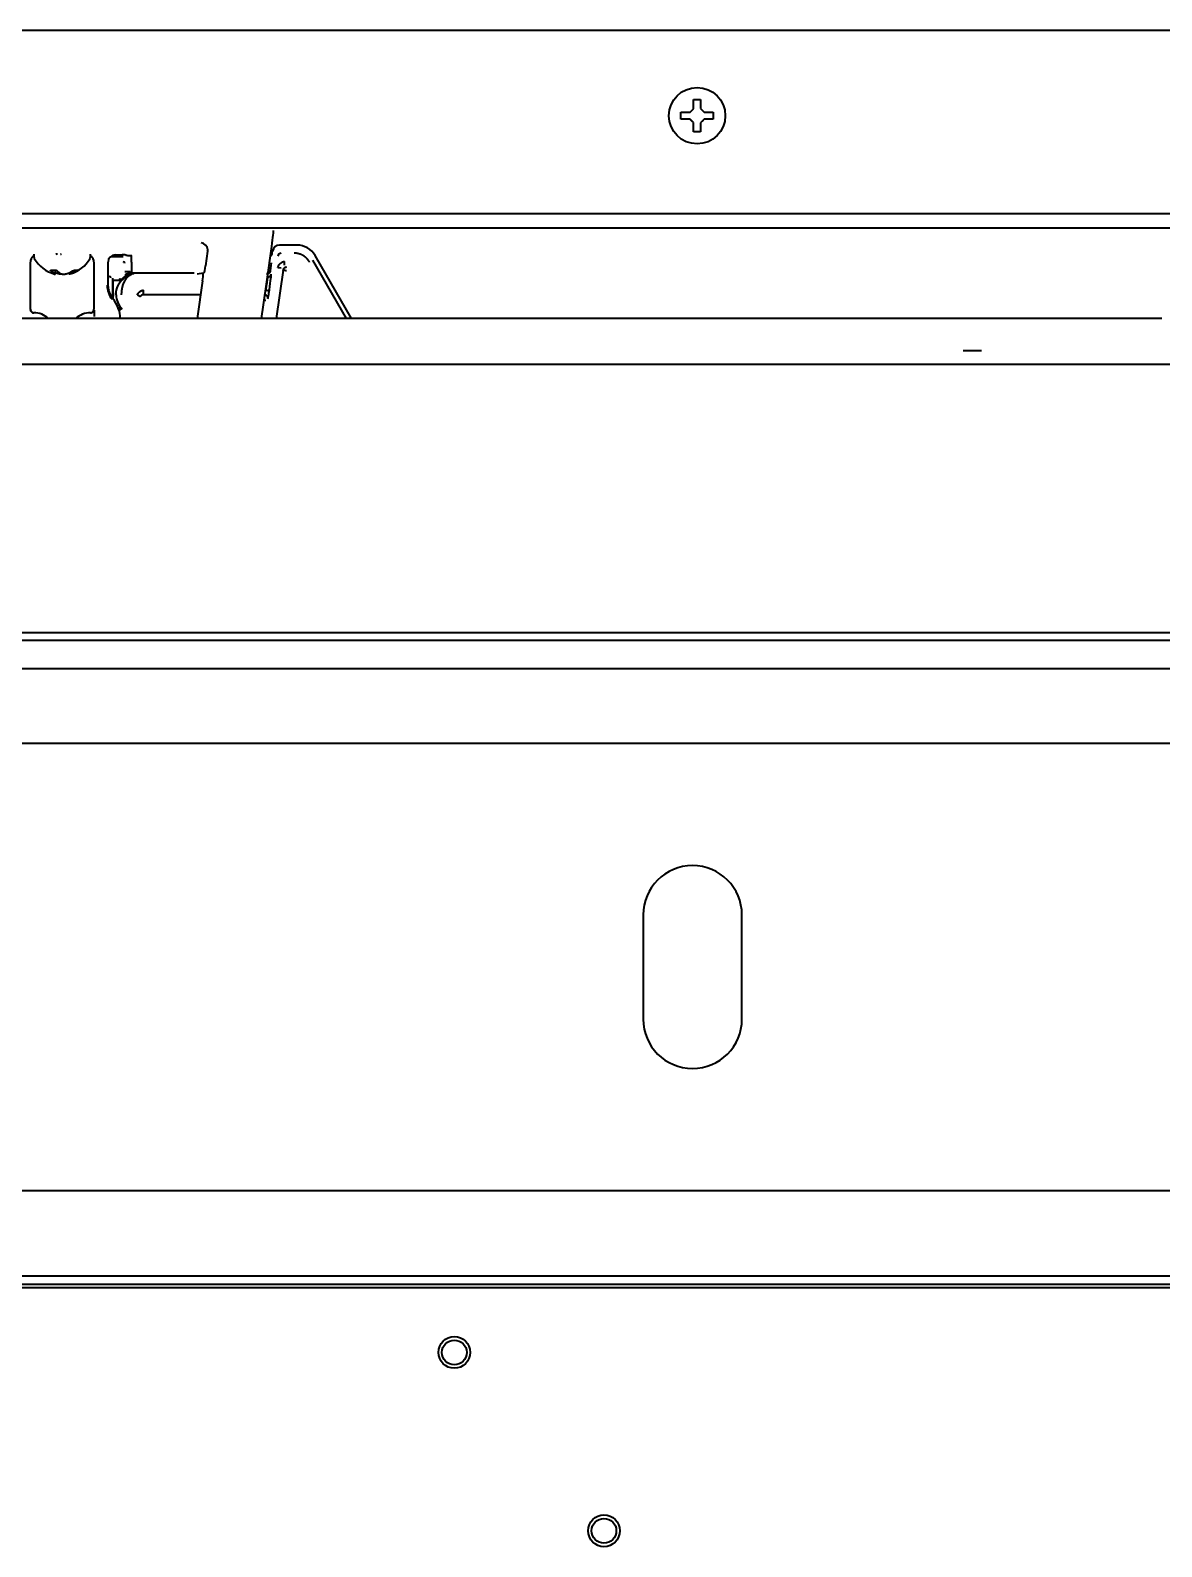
# Model space of a CAD drawing. Extents: x -760 to 4209, y 5795 to 10697.
# Drawn here: x 2085.5 to 2245.9, y 10398.4 to 10613.3 of the extents above; entities that cross this region are included whole.
import ezdxf

# ---------------------------------------------------------------- set-up
doc = ezdxf.new("R2010")
doc.units = 0
doc.header["$LTSCALE"] = 5
doc.layers.add('1', color=7, linetype='CONTINUOUS', true_color=0xffffff)
doc.layers.add('4', color=7, linetype='CONTINUOUS', true_color=0xffffff)

msp = doc.modelspace()

# ---------------------------------------------------------------- linework, layer by layer
at = {"layer": '1', "color": 7, "linetype": 'Continuous', "lineweight": 35}
for p, q in [((2048.1, 10613.29), (2512.01, 10613.29)), ((2177.75, 10601.19), (2177.75, 10601.69)), ((2177.75, 10600.69), (2177.75, 10601.19)), ((2182.35, 10601.69), (2182.35, 10601.19)), ((2182.35, 10601.19), (2182.35, 10600.69)), ((2049.92, 10585.29), (2510.19, 10585.29)), ((2507.77, 10587.29), (2052.34, 10587.29)), ((2086.05, 10581.58), (2086.05, 10581.15)), ((2089.9, 10581.53), (2089.83, 10581.5)), ((2094.05, 10581.15), (2094.05, 10581.58)), ((2097.55, 10581.45), (2098.58, 10581.45)), ((2099.08, 10581.44), (2099.21, 10581.4)), ((2099.71, 10581.39), (2099.86, 10581.39)), ((2110.67, 10581.99), (2110.38, 10579.93)), ((2119.06, 10577.64), (2119.77, 10582.65)), ((2085.55, 10573.75), (2085.55, 10580.45)), ((2089.09, 10578.76), (2089.09, 10579.3)), ((2089.49, 10578.76), (2089.49, 10579.1)), ((2091.02, 10578.76), (2091.02, 10578.95)), ((2091.17, 10578.76), (2091.17, 10579.01)), ((2094.55, 10580.45), (2094.55, 10573.75)), ((2096.55, 10580.45), (2096.55, 10577.16)), ((2099.9, 10580.41), (2099.9, 10578.86)), ((2109.21, 10578.77), (2110.1, 10578.91)), ((2110.19, 10578.93), (2110.1, 10578.91)), ((2109.95, 10577.78), (2109.2, 10572.43)), ((2119.06, 10577.64), (2119.06, 10577.64)), ((1910.55, 10527.92), (2649.55, 10527.92)), ((2643.55, 10526.79), (1916.05, 10526.79)), ((1916.05, 10522.85), (2643.55, 10522.85)), ((2643.55, 10512.22), (1916.55, 10512.22)), ((2172.41, 10487.9), (2172.41, 10473.14)), ((2186.41, 10473.14), (2186.41, 10487.9)), ((2643.55, 10448.82), (1916.55, 10448.82)), ((1916.55, 10435.1), (2643.55, 10435.1)), ((1918.55, 10436.75), (2641.55, 10436.75)), ((1918.55, 10435.55), (2641.55, 10435.55))]:
    msp.add_line(p, q, dxfattribs=at)
for centre, radius in [((2180.05, 10601.19), 4), ((2145.64, 10425.89), 2.25), ((2145.64, 10425.89), 1.75), ((2166.85, 10400.61), 2.25), ((2166.85, 10400.61), 1.75)]:
    msp.add_circle(centre, radius, dxfattribs=at)
for centre, radius, start, end in [((2086.45, 10581.15), 0.4, 180, 210.3012), ((2090.25, 10583.37), 4.8, 210.3012, 254.4868), ((2089.86, 10583.37), 4.8, 286.2762, 329.6988), ((2093.65, 10581.15), 0.4, 329.6988, 0), ((2099.55, 10577.16), 3.13, 180, 219.268), ((2099.55, 10577.16), 3, 180, 219.268), ((2093.55, 10572.25), 4.75, 2.1435, 39.268), ((2086.05, 10570.25), 3, 46.5424, 90.0009), ((2094.05, 10570.25), 3, 89.9991, 133.4576), ((2179.41, 10487.9), 7, 0, 180), ((2179.41, 10473.14), 7, 180, 0)]:
    msp.add_arc(centre, radius, start, end, dxfattribs=at)
for centre, major_axis, ratio, start_param, end_param in [((2109.74, 10582.17), (0.353, -0.945), 0.923303, 1.238396, 2.756833), ((2119.69, 10582.65), (-0.32, -2.25), 0.03458, 1.575662, 3.146458), ((2086.56, 10580.45), (0.447, -0.895), 0.99981, 3.312346, 4.248696), ((2091.45, 10553.7), (0.83, -28.21), 0.173093, 3.285006, 3.306116), ((2093.55, 10580.45), (-0.447, -0.895), 0.99981, 2.03449, 2.970839), ((2097.56, 10580.45), (0.447, -0.895), 0.99981, 2.678052, 4.248696), ((2098.58, 10581.44), (0.5, 0), 0.017455, 0.05236, 1.570796), ((2099.71, 10581.4), (0.5, 0), 0.017455, 3.193953, 4.712389), ((2099.85, 10580.41), (0, -1), 0.052408, 1.570796, 3.124139), ((2109.68, 10582.12), (0.757, 0.658), 0.996825, 5.429549, 5.618385), ((2091.98, 10583.06), (0, 3.78), 0.546944, 3.008877, 3.141532), ((2091.98, 10583.06), (0, 3.78), 0.546944, 3.141653, 3.274309), ((2109.79, 10577.78), (-0.42, -3), 0.051895, 1.57811, 1.965445), ((2110.33, 10579.93), (-0.141, -1), 0.051895, 0.01604, 1.57811), ((2115.56, 10577.64), (-13.97, -99.25), 0.03458, 1.523136, 1.575662), ((2086.04, 10573.73), (0.447, -0.223), 0.999809, 3.604523, 5.178973), ((2094.07, 10573.73), (0.447, 0.223), 0.999809, 4.245805, 5.072268)]:
    msp.add_ellipse(centre, major_axis=major_axis, ratio=ratio, start_param=start_param, end_param=end_param, dxfattribs=at)
for points in [[(2179.55, 10603.49), (2179.72, 10603.49), (2180.05, 10603.49), (2180.39, 10603.49), (2180.55, 10603.49)], [(2179.55, 10602.19), (2179.55, 10602.24), (2179.55, 10602.35), (2179.55, 10602.51), (2179.55, 10602.67), (2179.55, 10602.83), (2179.55, 10602.98), (2179.55, 10603.13), (2179.55, 10603.3), (2179.55, 10603.42), (2179.55, 10603.49)], [(2179.05, 10600.69), (2179, 10600.69), (2178.89, 10600.69), (2178.73, 10600.69), (2178.57, 10600.69), (2178.42, 10600.69), (2178.26, 10600.69), (2178.11, 10600.69), (2177.94, 10600.69), (2177.82, 10600.69), (2177.75, 10600.69)], [(2179.05, 10601.69), (2179.08, 10601.71), (2179.13, 10601.76), (2179.2, 10601.83), (2179.27, 10601.9), (2179.34, 10601.97), (2179.41, 10602.04), (2179.48, 10602.12), (2179.53, 10602.16), (2179.55, 10602.19)], [(2179.55, 10600.19), (2179.53, 10600.21), (2179.48, 10600.27), (2179.4, 10600.34), (2179.33, 10600.41), (2179.26, 10600.48), (2179.19, 10600.55), (2179.12, 10600.62), (2179.08, 10600.66), (2179.05, 10600.69)], [(2180.55, 10602.19), (2180.58, 10602.16), (2180.63, 10602.11), (2180.71, 10602.04), (2180.78, 10601.97), (2180.85, 10601.9), (2180.92, 10601.83), (2180.99, 10601.76), (2181.03, 10601.71), (2181.05, 10601.69)], [(2181.05, 10600.69), (2181.03, 10600.66), (2180.98, 10600.62), (2180.91, 10600.55), (2180.84, 10600.47), (2180.77, 10600.4), (2180.7, 10600.33), (2180.63, 10600.26), (2180.58, 10600.21), (2180.55, 10600.19)], [(2181.05, 10601.69), (2181.11, 10601.69), (2181.22, 10601.69), (2181.38, 10601.69), (2181.54, 10601.69), (2181.69, 10601.69), (2181.85, 10601.69), (2182, 10601.69), (2182.17, 10601.69), (2182.29, 10601.69), (2182.35, 10601.69)], [(2180.55, 10598.89), (2180.39, 10598.89), (2180.05, 10598.89), (2179.72, 10598.89), (2179.55, 10598.89)], [(2180.55, 10600.19), (2180.55, 10600.13), (2180.55, 10600.03), (2180.55, 10599.86), (2180.55, 10599.71), (2180.55, 10599.55), (2180.55, 10599.4), (2180.55, 10599.24), (2180.55, 10599.08), (2180.55, 10598.95), (2180.55, 10598.89)], [(2089.37, 10581.58), (2089.3, 10581.56), (2089.22, 10581.53), (2089.14, 10581.5)], [(2088.38, 10579.31), (2088.52, 10579.29), (2088.8, 10579.27), (2089.08, 10579.29), (2089.22, 10579.31)], [(2089.93, 10578.76), (2089.98, 10578.75), (2090.1, 10578.75), (2090.27, 10578.74), (2090.45, 10578.75), (2090.56, 10578.75), (2090.62, 10578.76)], [(2091.17, 10578.76), (2091.15, 10578.75), (2091.13, 10578.75), (2091.09, 10578.74), (2091.06, 10578.75), (2091.03, 10578.75), (2091.02, 10578.76)]]:
    msp.add_open_spline(points, degree=3, dxfattribs=at)
for points, knots in [([(2180.55, 10603.49), (2180.55, 10603.29), (2180.55, 10603.08), (2180.55, 10602.75), (2180.55, 10602.64), (2180.55, 10602.42), (2180.55, 10602.3), (2180.55, 10602.19)], [0, 0, 0, 0, 0.5, 0.5, 0.75, 0.75, 1, 1, 1, 1]), ([(2177.75, 10601.69), (2177.96, 10601.69), (2178.17, 10601.69), (2178.49, 10601.69), (2178.6, 10601.69), (2178.83, 10601.69), (2178.94, 10601.69), (2179.05, 10601.69)], [0, 0, 0, 0, 0.5, 0.5, 0.75, 0.75, 1, 1, 1, 1]), ([(2182.35, 10600.69), (2182.15, 10600.69), (2181.94, 10600.69), (2181.62, 10600.69), (2181.51, 10600.69), (2181.28, 10600.69), (2181.17, 10600.69), (2181.05, 10600.69)], [0, 0, 0, 0, 0.5, 0.5, 0.75, 0.75, 1, 1, 1, 1]), ([(2179.55, 10598.89), (2179.55, 10599.09), (2179.55, 10599.3), (2179.55, 10599.63), (2179.55, 10599.74), (2179.55, 10599.96), (2179.55, 10600.07), (2179.55, 10600.19)], [0, 0, 0, 0, 0.5, 0.5, 0.75, 0.75, 1, 1, 1, 1]), ([(2089.09, 10578.76), (2089.03, 10578.79), (2088.96, 10578.82), (2088.84, 10578.9), (2088.78, 10578.94), (2088.66, 10579.03), (2088.61, 10579.08), (2088.52, 10579.16), (2088.49, 10579.19), (2088.43, 10579.25), (2088.41, 10579.28), (2088.38, 10579.31)], [0, 0, 0, 0, 0.25, 0.25, 0.5, 0.5, 0.75, 0.75, 0.875, 0.875, 1, 1, 1, 1]), ([(2089.49, 10578.76), (2089.4, 10578.79), (2089.3, 10578.82), (2089.16, 10578.88), (2089.12, 10578.89), (2089.08, 10578.91)], [0, 0, 0, 0, 0.685724, 0.685724, 1, 1, 1, 1]), ([(2089.22, 10579.31), (2089.33, 10579.19), (2089.44, 10579.08), (2089.62, 10578.94), (2089.68, 10578.9), (2089.8, 10578.82), (2089.86, 10578.79), (2089.93, 10578.76)], [0, 0, 0, 0, 0.5, 0.5, 0.75, 0.75, 1, 1, 1, 1]), ([(2090.62, 10578.76), (2090.71, 10578.79), (2090.81, 10578.82), (2091, 10578.9), (2091.09, 10578.94), (2091.27, 10579.03), (2091.36, 10579.08), (2091.49, 10579.16), (2091.54, 10579.19), (2091.62, 10579.25), (2091.66, 10579.28), (2091.71, 10579.31)], [0, 0, 0, 0, 0.25, 0.25, 0.5, 0.5, 0.75, 0.75, 0.875, 0.875, 1, 1, 1, 1]), ([(2092.25, 10579.31), (2092.08, 10579.19), (2091.91, 10579.08), (2091.64, 10578.94), (2091.54, 10578.9), (2091.36, 10578.82), (2091.26, 10578.79), (2091.17, 10578.76)], [0, 0, 0, 0, 0.5, 0.5, 0.75, 0.75, 1, 1, 1, 1]), ([(2088.97, 10578.75), (2088.97, 10578.75), (2088.99, 10578.74), (2089.02, 10578.74), (2089.05, 10578.75), (2089.08, 10578.75), (2089.09, 10578.76)], [0, 0, 0, 0, 0.080389, 0.386926, 0.693463, 1, 1, 1, 1]), ([(2089.98, 10578.75), (2089.93, 10578.74), (2089.83, 10578.74), (2089.66, 10578.75), (2089.55, 10578.75), (2089.49, 10578.76)], [0, 0, 0, 0, 0.281367, 0.640684, 1, 1, 1, 1]), ([(2085.55, 10573.75), (2085.55, 10573.72), (2085.56, 10573.69), (2085.57, 10573.64), (2085.57, 10573.63), (2085.58, 10573.59), (2085.59, 10573.58), (2085.61, 10573.53), (2085.62, 10573.5), (2085.65, 10573.46), (2085.66, 10573.45), (2085.68, 10573.42), (2085.69, 10573.41), (2085.72, 10573.38), (2085.75, 10573.36), (2085.79, 10573.33), (2085.8, 10573.32), (2085.83, 10573.31), (2085.86, 10573.29), (2085.89, 10573.28), (2085.92, 10573.27), (2085.94, 10573.27), (2085.99, 10573.26), (2086.02, 10573.25), (2086.05, 10573.25)], [0, 0, 0, 0, 0.125, 0.125, 0.1875, 0.1875, 0.25, 0.25, 0.375, 0.375, 0.4375, 0.4375, 0.5, 0.5, 0.625, 0.625, 0.6875, 0.6875, 0.75, 0.8125, 0.8125, 0.875, 0.875, 1, 1, 1, 1]), ([(2094.05, 10573.25), (2094.09, 10573.25), (2094.12, 10573.26), (2094.17, 10573.27), (2094.18, 10573.27), (2094.22, 10573.28), (2094.23, 10573.29), (2094.28, 10573.31), (2094.31, 10573.32), (2094.35, 10573.35), (2094.36, 10573.36), (2094.38, 10573.38), (2094.4, 10573.39), (2094.43, 10573.42), (2094.45, 10573.45), (2094.48, 10573.49), (2094.49, 10573.5), (2094.5, 10573.53), (2094.52, 10573.56), (2094.53, 10573.59), (2094.54, 10573.62), (2094.54, 10573.64), (2094.55, 10573.69), (2094.55, 10573.72), (2094.55, 10573.75)], [0, 0, 0, 0, 0.125, 0.125, 0.1875, 0.1875, 0.25, 0.25, 0.375, 0.375, 0.4375, 0.4375, 0.5, 0.5, 0.625, 0.625, 0.6875, 0.6875, 0.75, 0.8125, 0.8125, 0.875, 0.875, 1, 1, 1, 1]), ([(2094.57, 10573.6), (2094.57, 10573.6), (2094.57, 10573.59), (2094.57, 10573.57), (2094.57, 10573.56), (2094.57, 10573.52), (2094.57, 10573.47), (2094.57, 10573.41), (2094.57, 10573.38), (2094.58, 10573.33), (2094.58, 10573.3), (2094.58, 10573.22), (2094.58, 10573.17), (2094.58, 10573.08), (2094.58, 10573.05), (2094.58, 10572.98), (2094.58, 10572.95), (2094.58, 10572.86), (2094.58, 10572.79), (2094.58, 10572.73)], [0, 0, 0, 0, 0.044521, 0.044521, 0.09002, 0.09002, 0.272016, 0.272016, 0.363014, 0.363014, 0.454012, 0.454012, 0.636008, 0.636008, 0.727006, 0.727006, 0.818004, 0.818004, 1, 1, 1, 1])]:
    msp.add_open_spline(points, degree=3, knots=knots, dxfattribs=at)
at = {"layer": '4', "color": 7, "linetype": 'Continuous', "lineweight": 35}
for p, q in [((2085.94, 10581.24), (2086.05, 10581.24)), ((2085.96, 10581.25), (2086.06, 10581.25)), ((2094.05, 10581.25), (2094.15, 10581.25)), ((2094.05, 10581.24), (2094.17, 10581.24)), ((2096.94, 10581.24), (2098.69, 10581.24)), ((2119.84, 10581.68), (2119.88, 10581.99)), ((2123.32, 10582.85), (2120.87, 10582.85)), ((2131.07, 10572.43), (2125.92, 10581.36)), ((2098.94, 10579.09), (2099.69, 10579.09)), ((2099.94, 10578.84), (2099.94, 10578.81)), ((2108.78, 10578.85), (2099.95, 10578.85)), ((2119.7, 10580.35), (2119.54, 10579.18)), ((2121.36, 10579.27), (2120.39, 10572.43)), ((2121.1, 10579.57), (2120.6, 10579.64)), ((2121.59, 10580), (2121.59, 10580.5)), ((2125.54, 10580.7), (2130.32, 10572.43)), ((2097.21, 10578.16), (2097.21, 10575.28)), ((2098.08, 10577.83), (2097.29, 10577.83)), ((2100.72, 10575.82), (2101.16, 10575.57)), ((2101.59, 10575.82), (2101.59, 10576.44)), ((2109.67, 10575.82), (2101.59, 10575.82)), ((2118.92, 10574.98), (2118.69, 10575.01)), ((2245.9, 10572.43), (1922.8, 10572.43)), ((2098.02, 10573.88), (2098.08, 10573.88)), ((2639.18, 10565.92), (1920.93, 10565.92)), ((2639.18, 10565.92), (1920.93, 10565.92)), ((2220.35, 10567.87), (2217.76, 10567.87))]:
    msp.add_line(p, q, dxfattribs=at)
for centre, radius, start, end in [((2121.59, 10579.5), 1, 89.9978, 172.0022), ((2100.55, 10575.85), 3, 118.4794, 135.0146), ((2100.55, 10575.85), 2.86, 180.924, 226.2501)]:
    msp.add_arc(centre, radius, start, end, dxfattribs=at)
for centre, major_axis, ratio, start_param, end_param in [((2119.34, 10581.75), (0.171, -0.47), 0.99931, 0.151377, 1.081598), ((2120.87, 10581.85), (0.342, -0.94), 0.99931, 2.792529, 4.223191), ((2121.11, 10581.2), (-0.171, 0.47), 0.99931, 5.934122, 7.364783), ((2123.32, 10579.85), (1.5, 2.6), 0.999188, 5.759938, 6.806432), ((2098.69, 10580.24), (0.177, 0.177), 0.998783, 5.498396, 7.067974), ((2100.55, 10577.06), (0, -1.81), 0.96827, 3.331502, 3.941795), ((2099.96, 10579.1), (0.177, 0.177), 0.998783, 2.356803, 3.926382), ((2099.94, 10579), (0.04, -0.196), 0.561653, 5.937302, 6.272638), ((2100.04, 10579.02), (0.033, -0.197), 0.640803, 6.024257, 6.271814), ((2096.71, 10578.16), (-0.177, -0.177), 0.998783, 2.356803, 3.926382), ((2119.2, 10578.82), (0.47, 0.171), 0.99931, 4.363325, 5.793987), ((2119.27, 10575.75), (-0.42, -3), 0.017285, 1.824668, 3.109116), ((2118.74, 10575.32), (0.328, -0.377), 0.999646, 0.71576, 2.291164), ((2118.93, 10576.57), (0.495, -0.067), 0.246669, 4.745927, 6.265175), ((2119.37, 10576.25), (-0.141, -1), 0.017285, 0.019883, 1.824668)]:
    msp.add_ellipse(centre, major_axis=major_axis, ratio=ratio, start_param=start_param, end_param=end_param, dxfattribs=at)
msp.add_open_spline([(2125.11, 10580.45), (2124.95, 10580.73), (2124.48, 10581.2), (2123.91, 10581.53), (2123.27, 10581.7), (2122.95, 10581.7)], degree=2, dxfattribs=at)
for points, degree, knots in [([(2098.85, 10578.17), (2098.86, 10578.18), (2098.87, 10578.19), (2098.88, 10578.2), (2098.9, 10578.22), (2098.91, 10578.23), (2098.93, 10578.24), (2098.94, 10578.26), (2098.96, 10578.27), (2098.97, 10578.28), (2098.99, 10578.29), (2099, 10578.31), (2099.02, 10578.32), (2099.03, 10578.33), (2099.05, 10578.34), (2099.06, 10578.36), (2099.08, 10578.37), (2099.09, 10578.38), (2099.11, 10578.39), (2099.13, 10578.4), (2099.14, 10578.41), (2099.16, 10578.43), (2099.17, 10578.44), (2099.19, 10578.45), (2099.21, 10578.46), (2099.22, 10578.47), (2099.24, 10578.48), (2099.25, 10578.49), (2099.27, 10578.5), (2099.29, 10578.51), (2099.3, 10578.52), (2099.32, 10578.53), (2099.34, 10578.54), (2099.35, 10578.55), (2099.37, 10578.56), (2099.38, 10578.57), (2099.4, 10578.58), (2099.42, 10578.58), (2099.43, 10578.59), (2099.45, 10578.6), (2099.47, 10578.61), (2099.48, 10578.62), (2099.5, 10578.63), (2099.52, 10578.64), (2099.53, 10578.64), (2099.55, 10578.65), (2099.57, 10578.66), (2099.58, 10578.67), (2099.6, 10578.67), (2099.62, 10578.68), (2099.64, 10578.69), (2099.65, 10578.69), (2099.67, 10578.7), (2099.69, 10578.71), (2099.7, 10578.71), (2099.72, 10578.72), (2099.74, 10578.73), (2099.75, 10578.73), (2099.77, 10578.74), (2099.79, 10578.74), (2099.8, 10578.75), (2099.82, 10578.75), (2099.84, 10578.76), (2099.86, 10578.77), (2099.87, 10578.77), (2099.89, 10578.78), (2099.91, 10578.78), (2099.92, 10578.78), (2099.94, 10578.79), (2099.96, 10578.79), (2099.97, 10578.8), (2099.99, 10578.8), (2100.01, 10578.81), (2100.02, 10578.81), (2100.04, 10578.81), (2100.06, 10578.82), (2100.07, 10578.82), (2100.07, 10578.82)], 3, [0, 0, 0, 0, 0.021215, 0.042217, 0.063005, 0.08358, 0.103942, 0.12409, 0.144025, 0.163747, 0.183256, 0.202551, 0.221633, 0.240501, 0.259156, 0.277598, 0.295827, 0.313842, 0.331645, 0.349234, 0.366609, 0.383772, 0.400721, 0.417457, 0.43398, 0.45029, 0.466386, 0.48227, 0.49794, 0.513397, 0.528641, 0.543672, 0.55849, 0.573094, 0.587486, 0.601665, 0.61563, 0.629383, 0.642923, 0.656249, 0.669363, 0.682264, 0.694952, 0.707427, 0.719689, 0.731739, 0.743575, 0.755199, 0.76661, 0.777809, 0.788795, 0.799568, 0.810129, 0.820477, 0.830613, 0.840536, 0.850247, 0.859745, 0.869032, 0.878106, 0.886968, 0.895618, 0.904056, 0.912282, 0.920297, 0.9281, 0.935691, 0.943071, 0.950239, 0.957196, 0.963943, 0.970478, 0.976803, 0.982917, 0.988821, 0.994515, 1, 1, 1, 1]), ([(2099.03, 10578.67), (2099.03, 10578.67), (2099.03, 10578.67), (2099.03, 10578.67), (2099.03, 10578.67), (2099.03, 10578.67), (2099.03, 10578.67), (2099.03, 10578.67), (2099.03, 10578.67), (2099.04, 10578.67), (2099.04, 10578.68), (2099.04, 10578.68), (2099.04, 10578.68), (2099.04, 10578.68), (2099.05, 10578.68), (2099.05, 10578.68), (2099.05, 10578.69), (2099.05, 10578.69), (2099.06, 10578.69), (2099.06, 10578.69), (2099.07, 10578.69), (2099.07, 10578.69), (2099.07, 10578.7), (2099.08, 10578.7), (2099.08, 10578.7), (2099.09, 10578.7), (2099.09, 10578.71), (2099.1, 10578.71), (2099.1, 10578.71), (2099.11, 10578.71), (2099.12, 10578.72), (2099.12, 10578.72), (2099.13, 10578.72), (2099.14, 10578.73), (2099.14, 10578.73), (2099.15, 10578.73), (2099.16, 10578.74), (2099.17, 10578.74), (2099.18, 10578.74), (2099.18, 10578.75), (2099.19, 10578.75), (2099.2, 10578.75), (2099.21, 10578.76), (2099.22, 10578.76), (2099.23, 10578.76), (2099.24, 10578.77), (2099.25, 10578.77), (2099.28, 10578.78), (2099.3, 10578.79), (2099.33, 10578.8), (2099.35, 10578.81), (2099.37, 10578.82), (2099.4, 10578.83), (2099.42, 10578.83), (2099.44, 10578.84), (2099.46, 10578.84), (2099.48, 10578.85), (2099.49, 10578.85), (2099.51, 10578.85), (2099.53, 10578.85), (2099.55, 10578.86), (2099.56, 10578.86), (2099.58, 10578.86), (2099.59, 10578.86), (2099.61, 10578.86), (2099.62, 10578.86), (2099.64, 10578.86), (2099.65, 10578.86), (2099.66, 10578.86), (2099.67, 10578.85), (2099.69, 10578.85), (2099.7, 10578.85), (2099.71, 10578.85), (2099.72, 10578.84), (2099.73, 10578.84), (2099.74, 10578.84), (2099.75, 10578.84), (2099.77, 10578.83), (2099.78, 10578.83), (2099.79, 10578.83), (2099.8, 10578.82), (2099.81, 10578.82), (2099.82, 10578.82), (2099.84, 10578.81), (2099.85, 10578.81), (2099.86, 10578.81), (2099.88, 10578.81), (2099.89, 10578.81), (2099.91, 10578.81), (2099.92, 10578.81), (2099.93, 10578.81), (2099.94, 10578.81)], 3, [0, 0, 0, 0, 0.000699, 0.001429, 0.002244, 0.00318, 0.004265, 0.005514, 0.006939, 0.008548, 0.010346, 0.012338, 0.014526, 0.016914, 0.019504, 0.022299, 0.0253, 0.028509, 0.031927, 0.035558, 0.039401, 0.04346, 0.047735, 0.052228, 0.056942, 0.061877, 0.067035, 0.072419, 0.078029, 0.083869, 0.089938, 0.096241, 0.102777, 0.109549, 0.116559, 0.123809, 0.131301, 0.139035, 0.147015, 0.155242, 0.163717, 0.172443, 0.181421, 0.190652, 0.200139, 0.209882, 0.219884, 0.247611, 0.274591, 0.300786, 0.326162, 0.350688, 0.374338, 0.397091, 0.418927, 0.439834, 0.462609, 0.484893, 0.506678, 0.527957, 0.548723, 0.568975, 0.588711, 0.607934, 0.626647, 0.644856, 0.66257, 0.679801, 0.69656, 0.712866, 0.728734, 0.744185, 0.759243, 0.77393, 0.788275, 0.802305, 0.816051, 0.829547, 0.842826, 0.855924, 0.868879, 0.88173, 0.894518, 0.907286, 0.920076, 0.932934, 0.945909, 0.959049, 0.972406, 0.986037, 1, 1, 1, 1]), ([(2099.94, 10578.81), (2099.94, 10578.81), (2099.95, 10578.81), (2099.96, 10578.81), (2099.96, 10578.81), (2099.98, 10578.81), (2100, 10578.82), (2100.02, 10578.82), (2100.03, 10578.82), (2100.04, 10578.82)], 3, [0, 0, 0, 0, 0.128205, 0.128205, 0.333333, 0.333333, 0.661538, 0.661538, 1, 1, 1, 1]), ([(2100.07, 10578.82), (2100.06, 10578.82), (2100.05, 10578.82), (2100.03, 10578.81), (2100.02, 10578.81), (2100, 10578.81), (2099.99, 10578.81), (2099.98, 10578.8), (2099.98, 10578.8), (2099.98, 10578.8)], 3, [0, 0, 0, 0, 0.338462, 0.338462, 0.666667, 0.666667, 0.871795, 0.871795, 1, 1, 1, 1]), ([(2100.04, 10578.82), (2100.05, 10578.82), (2100.06, 10578.82), (2100.08, 10578.83), (2100.09, 10578.83), (2100.12, 10578.83), (2100.14, 10578.83), (2100.18, 10578.83), (2100.2, 10578.84), (2100.22, 10578.84)], 3, [0, 0, 0, 0, 0.128205, 0.128205, 0.333333, 0.333333, 0.661538, 0.661538, 1, 1, 1, 1]), ([(2100.22, 10578.84), (2100.21, 10578.84), (2100.19, 10578.83), (2100.16, 10578.83), (2100.14, 10578.83), (2100.11, 10578.83), (2100.1, 10578.83), (2100.09, 10578.82), (2100.08, 10578.82), (2100.07, 10578.82)], 3, [0, 0, 0, 0, 0.338462, 0.338462, 0.666667, 0.666667, 0.871795, 0.871795, 1, 1, 1, 1]), ([(2119.54, 10579.18), (2119.53, 10579.12), (2119.51, 10579.06), (2119.45, 10578.96), (2119.41, 10578.91), (2119.32, 10578.83), (2119.27, 10578.8), (2119.16, 10578.76), (2119.1, 10578.75), (2119.04, 10578.75)], 3, [0, 0, 0, 0, 0.25, 0.25, 0.5, 0.5, 0.75, 0.75, 1, 1, 1, 1]), ([(2119.54, 10579.18), (2119.53, 10579.18), (2119.45, 10579.22), (2119.31, 10579.28), (2119.31, 10579.28), (2119.3, 10579.29)], 3, [0, 0, 0, 0, 0.950737, 0.950737, 1, 1, 1, 1]), ([(2121.85, 10579.7), (2121.85, 10579.7), (2121.84, 10579.7), (2121.83, 10579.7), (2121.82, 10579.7), (2121.81, 10579.7), (2121.8, 10579.7), (2121.79, 10579.7), (2121.78, 10579.7), (2121.77, 10579.69), (2121.76, 10579.69), (2121.75, 10579.69), (2121.74, 10579.69), (2121.73, 10579.69), (2121.73, 10579.68), (2121.72, 10579.68), (2121.71, 10579.68), (2121.7, 10579.68), (2121.69, 10579.67), (2121.68, 10579.67), (2121.68, 10579.67), (2121.67, 10579.67), (2121.66, 10579.66), (2121.65, 10579.66), (2121.65, 10579.66), (2121.64, 10579.65), (2121.63, 10579.65), (2121.62, 10579.65), (2121.62, 10579.64), (2121.61, 10579.64), (2121.61, 10579.64), (2121.6, 10579.63), (2121.59, 10579.63), (2121.59, 10579.63), (2121.58, 10579.62), (2121.58, 10579.62), (2121.57, 10579.61), (2121.57, 10579.61), (2121.56, 10579.61), (2121.56, 10579.6), (2121.55, 10579.6), (2121.55, 10579.6), (2121.54, 10579.59), (2121.54, 10579.59), (2121.53, 10579.59), (2121.53, 10579.58), (2121.52, 10579.58), (2121.52, 10579.58), (2121.52, 10579.57), (2121.51, 10579.57), (2121.51, 10579.57), (2121.51, 10579.56), (2121.5, 10579.56), (2121.5, 10579.56), (2121.48, 10579.54), (2121.46, 10579.51), (2121.43, 10579.47), (2121.4, 10579.43), (2121.39, 10579.38), (2121.37, 10579.34), (2121.36, 10579.3), (2121.36, 10579.28), (2121.36, 10579.27), (2121.36, 10579.27)], 3, [0, 0, 0, 0, 0.014618, 0.029072, 0.043363, 0.05749, 0.071454, 0.085255, 0.098892, 0.112366, 0.125676, 0.138823, 0.151806, 0.164626, 0.177283, 0.189776, 0.202105, 0.214271, 0.226274, 0.238113, 0.249789, 0.261302, 0.272651, 0.283836, 0.294858, 0.305717, 0.316412, 0.326944, 0.337312, 0.347517, 0.357558, 0.367436, 0.37715, 0.386701, 0.396089, 0.405313, 0.414373, 0.42327, 0.432004, 0.440574, 0.448981, 0.457225, 0.465305, 0.473221, 0.480974, 0.488564, 0.49599, 0.503252, 0.510352, 0.517287, 0.52406, 0.530669, 0.537114, 0.543396, 0.549515, 0.635298, 0.709598, 0.772409, 0.823728, 0.903509, 0.960638, 0.981673, 1, 1, 1, 1]), ([(2121.85, 10579.2), (2121.82, 10579.2), (2121.79, 10579.21), (2121.72, 10579.22), (2121.69, 10579.22), (2121.63, 10579.23), (2121.61, 10579.23), (2121.55, 10579.24), (2121.53, 10579.24), (2121.48, 10579.25), (2121.46, 10579.25), (2121.42, 10579.26), (2121.41, 10579.26), (2121.38, 10579.26), (2121.37, 10579.27), (2121.36, 10579.27), (2121.36, 10579.27), (2121.36, 10579.27)], 3, [0, 0, 0, 0, 0.125, 0.125, 0.25, 0.25, 0.375, 0.375, 0.5, 0.5, 0.625, 0.625, 0.75, 0.75, 0.875, 0.875, 1, 1, 1, 1]), ([(2097.3, 10575.13), (2097.3, 10575.24), (2097.3, 10575.34), (2097.31, 10575.61), (2097.31, 10576.05), (2097.3, 10576.33), (2097.3, 10576.44), (2097.3, 10576.57), (2097.3, 10576.66), (2097.3, 10576.99), (2097.3, 10577.07), (2097.3, 10577.21), (2097.3, 10577.32), (2097.29, 10577.6), (2097.29, 10577.83)], 2, [0, 0, 0, 0.081431, 0.081431, 0.265145, 0.448859, 0.448859, 0.540716, 0.540716, 0.632572, 0.724429, 0.724429, 0.816286, 0.816286, 1, 1, 1]), ([(2097.69, 10575.81), (2097.69, 10575.82), (2097.69, 10575.83), (2097.69, 10575.85), (2097.69, 10575.88), (2097.69, 10575.9), (2097.69, 10575.92), (2097.69, 10575.94), (2097.69, 10575.97), (2097.7, 10575.99), (2097.7, 10576.01), (2097.7, 10576.04), (2097.7, 10576.06), (2097.7, 10576.08), (2097.7, 10576.1), (2097.71, 10576.13), (2097.71, 10576.15), (2097.71, 10576.17), (2097.71, 10576.19), (2097.72, 10576.21), (2097.72, 10576.24), (2097.72, 10576.26), (2097.72, 10576.28), (2097.73, 10576.3), (2097.73, 10576.33), (2097.73, 10576.35), (2097.74, 10576.37), (2097.74, 10576.39), (2097.75, 10576.41), (2097.75, 10576.43), (2097.76, 10576.46), (2097.76, 10576.48), (2097.77, 10576.5), (2097.77, 10576.52), (2097.78, 10576.54), (2097.78, 10576.56), (2097.79, 10576.59), (2097.79, 10576.61), (2097.8, 10576.63), (2097.8, 10576.65), (2097.81, 10576.67), (2097.82, 10576.69), (2097.82, 10576.71), (2097.83, 10576.73), (2097.84, 10576.75), (2097.84, 10576.77), (2097.85, 10576.79), (2097.86, 10576.81), (2097.86, 10576.84), (2097.87, 10576.86), (2097.88, 10576.88), (2097.89, 10576.9), (2097.89, 10576.92), (2097.9, 10576.94), (2097.91, 10576.96), (2097.92, 10576.98), (2097.93, 10577), (2097.94, 10577.02), (2097.95, 10577.04), (2097.95, 10577.06), (2097.96, 10577.07), (2097.97, 10577.09), (2097.98, 10577.11), (2097.99, 10577.13), (2098, 10577.15), (2098.01, 10577.17), (2098.02, 10577.19), (2098.03, 10577.21), (2098.04, 10577.23), (2098.05, 10577.25), (2098.06, 10577.26), (2098.07, 10577.28), (2098.08, 10577.3), (2098.09, 10577.32), (2098.1, 10577.34), (2098.11, 10577.36), (2098.13, 10577.38), (2098.15, 10577.41), (2098.17, 10577.45), (2098.2, 10577.48), (2098.22, 10577.52), (2098.24, 10577.55), (2098.27, 10577.58), (2098.29, 10577.62), (2098.31, 10577.65), (2098.34, 10577.67), (2098.36, 10577.7), (2098.38, 10577.73), (2098.41, 10577.76), (2098.43, 10577.78), (2098.45, 10577.81), (2098.47, 10577.83), (2098.49, 10577.85), (2098.51, 10577.87), (2098.53, 10577.89), (2098.55, 10577.91), (2098.57, 10577.93), (2098.59, 10577.95), (2098.61, 10577.97), (2098.63, 10577.98), (2098.65, 10578), (2098.66, 10578.01), (2098.68, 10578.03), (2098.69, 10578.04), (2098.71, 10578.05), (2098.72, 10578.07), (2098.74, 10578.08), (2098.75, 10578.09), (2098.76, 10578.1), (2098.77, 10578.11), (2098.78, 10578.12), (2098.79, 10578.12), (2098.8, 10578.13), (2098.81, 10578.14), (2098.82, 10578.15), (2098.82, 10578.15), (2098.83, 10578.16), (2098.84, 10578.16), (2098.84, 10578.16), (2098.85, 10578.17), (2098.85, 10578.17), (2098.85, 10578.17), (2098.85, 10578.17), (2098.85, 10578.17)], 3, [0, 0, 0, 0, 0.006619, 0.013232, 0.019837, 0.026437, 0.033031, 0.039619, 0.046202, 0.05278, 0.059353, 0.065922, 0.072487, 0.079048, 0.085606, 0.092161, 0.098713, 0.105263, 0.11181, 0.118356, 0.1249, 0.131443, 0.137986, 0.144527, 0.151069, 0.15761, 0.164152, 0.170695, 0.177239, 0.183784, 0.190331, 0.19688, 0.203432, 0.209985, 0.216542, 0.223103, 0.229666, 0.236234, 0.242806, 0.249383, 0.255964, 0.26255, 0.269142, 0.27574, 0.282344, 0.288955, 0.295572, 0.302196, 0.308827, 0.315466, 0.322113, 0.328768, 0.335432, 0.342105, 0.348787, 0.355478, 0.362179, 0.36889, 0.375611, 0.382343, 0.389086, 0.39584, 0.402606, 0.409383, 0.416173, 0.422975, 0.429789, 0.436617, 0.443457, 0.450311, 0.457179, 0.464061, 0.470957, 0.477868, 0.484793, 0.491734, 0.49869, 0.513606, 0.528298, 0.542768, 0.557016, 0.571046, 0.584859, 0.598457, 0.611842, 0.625017, 0.637984, 0.650745, 0.663303, 0.675661, 0.687822, 0.699789, 0.711564, 0.723152, 0.734556, 0.745779, 0.756825, 0.767699, 0.778405, 0.788947, 0.79933, 0.809559, 0.819639, 0.829576, 0.839374, 0.84904, 0.858581, 0.868001, 0.877309, 0.886511, 0.895613, 0.904624, 0.913551, 0.922402, 0.931184, 0.939906, 0.948577, 0.957204, 0.965797, 0.974364, 0.982914, 0.991457, 1, 1, 1, 1]), ([(2098.08, 10577.82), (2098.1, 10577.86), (2098.12, 10577.89), (2098.17, 10577.96), (2098.19, 10577.99), (2098.23, 10578.04), (2098.25, 10578.06), (2098.27, 10578.09), (2098.28, 10578.1), (2098.29, 10578.12)], 3, [0, 0, 0, 0, 0.337331, 0.337331, 0.666097, 0.666097, 0.871576, 0.871576, 1, 1, 1, 1]), ([(2098.43, 10577.97), (2098.42, 10577.96), (2098.41, 10577.95), (2098.38, 10577.92), (2098.37, 10577.9), (2098.32, 10577.86), (2098.3, 10577.83), (2098.24, 10577.77), (2098.22, 10577.73), (2098.19, 10577.7)], 3, [0, 0, 0, 0, 0.128205, 0.128205, 0.333333, 0.333333, 0.661538, 0.661538, 1, 1, 1, 1]), ([(2099.3, 10578.32), (2099.3, 10578.32), (2099.3, 10578.32), (2099.29, 10578.32), (2099.29, 10578.32), (2099.29, 10578.31), (2099.29, 10578.31), (2099.29, 10578.31), (2099.29, 10578.31), (2099.29, 10578.31), (2099.28, 10578.3), (2099.28, 10578.3), (2099.28, 10578.3), (2099.28, 10578.3), (2099.27, 10578.29), (2099.27, 10578.29), (2099.27, 10578.29), (2099.26, 10578.28), (2099.26, 10578.28), (2099.26, 10578.27), (2099.25, 10578.27), (2099.25, 10578.26), (2099.24, 10578.26), (2099.24, 10578.25), (2099.23, 10578.25), (2099.23, 10578.24), (2099.22, 10578.23), (2099.22, 10578.23), (2099.21, 10578.22), (2099.21, 10578.21), (2099.2, 10578.2), (2099.19, 10578.2), (2099.19, 10578.19), (2099.18, 10578.18), (2099.17, 10578.17), (2099.17, 10578.16), (2099.16, 10578.15), (2099.15, 10578.14), (2099.14, 10578.13), (2099.14, 10578.12), (2099.13, 10578.11), (2099.12, 10578.1), (2099.1, 10578.07), (2099.08, 10578.04), (2099.06, 10578.01), (2099.04, 10577.98), (2099.01, 10577.94), (2098.99, 10577.91), (2098.97, 10577.87), (2098.95, 10577.83), (2098.92, 10577.79), (2098.9, 10577.75), (2098.88, 10577.71), (2098.85, 10577.66), (2098.83, 10577.61), (2098.81, 10577.57), (2098.79, 10577.54), (2098.77, 10577.5), (2098.76, 10577.47), (2098.74, 10577.44), (2098.73, 10577.41), (2098.71, 10577.37), (2098.7, 10577.34), (2098.69, 10577.3), (2098.67, 10577.27), (2098.66, 10577.23), (2098.65, 10577.2), (2098.64, 10577.16), (2098.62, 10577.13), (2098.61, 10577.09), (2098.6, 10577.05), (2098.59, 10577.02), (2098.58, 10576.98), (2098.57, 10576.94), (2098.56, 10576.9), (2098.55, 10576.86), (2098.54, 10576.83), (2098.54, 10576.79), (2098.53, 10576.75), (2098.52, 10576.71), (2098.51, 10576.67), (2098.51, 10576.63), (2098.5, 10576.59), (2098.49, 10576.55), (2098.49, 10576.51), (2098.48, 10576.47), (2098.48, 10576.43), (2098.47, 10576.39), (2098.47, 10576.35), (2098.46, 10576.31), (2098.46, 10576.27), (2098.46, 10576.23), (2098.45, 10576.19), (2098.45, 10576.15), (2098.45, 10576.11), (2098.45, 10576.06), (2098.44, 10576.02), (2098.44, 10575.98), (2098.44, 10575.94), (2098.44, 10575.9), (2098.44, 10575.86), (2098.44, 10575.83), (2098.44, 10575.82)], 3, [0, 0, 0, 0, 0.005326, 0.010694, 0.016106, 0.021562, 0.027062, 0.032607, 0.038196, 0.043831, 0.049511, 0.055238, 0.061011, 0.066831, 0.072698, 0.078612, 0.084574, 0.090585, 0.096644, 0.102751, 0.108908, 0.115114, 0.121369, 0.127674, 0.13403, 0.140436, 0.146892, 0.1534, 0.159958, 0.166568, 0.17323, 0.179943, 0.186708, 0.193526, 0.200396, 0.207319, 0.214295, 0.221324, 0.228406, 0.235542, 0.242731, 0.249975, 0.267656, 0.28536, 0.303089, 0.320842, 0.338619, 0.356422, 0.37425, 0.392104, 0.409984, 0.42789, 0.445822, 0.463782, 0.481769, 0.499784, 0.511501, 0.523171, 0.534795, 0.546374, 0.557908, 0.569397, 0.580843, 0.592246, 0.603606, 0.614924, 0.6262, 0.637436, 0.648632, 0.659788, 0.670905, 0.681984, 0.693026, 0.70403, 0.714998, 0.725931, 0.736829, 0.747692, 0.758522, 0.769318, 0.780083, 0.790816, 0.801519, 0.812191, 0.822834, 0.833448, 0.844034, 0.854594, 0.865126, 0.875634, 0.886116, 0.896574, 0.907009, 0.917421, 0.927812, 0.938181, 0.94853, 0.95886, 0.969171, 0.979464, 0.98974, 1, 1, 1, 1]), ([(2118.93, 10576.44), (2118.93, 10576.45), (2118.94, 10576.47), (2118.94, 10576.49), (2118.94, 10576.51), (2118.95, 10576.54), (2118.95, 10576.56), (2118.95, 10576.59), (2118.96, 10576.61), (2118.96, 10576.63), (2118.97, 10576.66), (2118.97, 10576.68), (2118.97, 10576.7), (2118.98, 10576.72), (2118.98, 10576.75), (2118.98, 10576.77), (2118.99, 10576.79), (2118.99, 10576.82), (2118.99, 10576.84), (2119, 10576.86), (2119, 10576.88), (2119, 10576.9), (2119.01, 10576.93), (2119.01, 10576.95), (2119.01, 10576.97), (2119.02, 10576.99), (2119.02, 10577.01), (2119.02, 10577.03), (2119.03, 10577.05), (2119.03, 10577.07), (2119.03, 10577.09), (2119.04, 10577.11), (2119.04, 10577.13), (2119.04, 10577.15), (2119.05, 10577.17), (2119.05, 10577.19), (2119.05, 10577.21), (2119.05, 10577.23), (2119.06, 10577.25), (2119.06, 10577.27), (2119.06, 10577.29), (2119.07, 10577.31), (2119.07, 10577.33), (2119.07, 10577.35), (2119.07, 10577.37), (2119.08, 10577.38), (2119.08, 10577.4), (2119.08, 10577.42), (2119.08, 10577.44), (2119.09, 10577.45), (2119.09, 10577.47), (2119.09, 10577.49), (2119.1, 10577.51), (2119.1, 10577.52), (2119.1, 10577.54), (2119.1, 10577.56), (2119.1, 10577.57), (2119.11, 10577.59), (2119.11, 10577.6), (2119.11, 10577.62), (2119.11, 10577.64), (2119.12, 10577.65), (2119.12, 10577.67), (2119.12, 10577.68), (2119.12, 10577.7), (2119.12, 10577.71), (2119.13, 10577.73), (2119.13, 10577.74), (2119.13, 10577.75), (2119.13, 10577.77), (2119.13, 10577.78), (2119.14, 10577.8), (2119.14, 10577.81), (2119.14, 10577.82), (2119.14, 10577.84), (2119.14, 10577.85), (2119.15, 10577.86), (2119.15, 10577.87), (2119.15, 10577.89), (2119.15, 10577.9), (2119.15, 10577.91), (2119.15, 10577.92), (2119.16, 10577.93), (2119.16, 10577.95), (2119.16, 10577.96), (2119.16, 10577.97), (2119.16, 10577.98), (2119.16, 10577.99), (2119.17, 10578), (2119.17, 10578.01), (2119.17, 10578.02), (2119.17, 10578.03), (2119.17, 10578.04), (2119.17, 10578.05), (2119.17, 10578.06), (2119.17, 10578.07), (2119.18, 10578.08), (2119.18, 10578.09), (2119.18, 10578.1), (2119.18, 10578.1), (2119.18, 10578.11), (2119.18, 10578.12), (2119.18, 10578.13), (2119.18, 10578.14), (2119.18, 10578.14), (2119.19, 10578.15), (2119.19, 10578.16), (2119.19, 10578.17), (2119.19, 10578.17), (2119.19, 10578.18), (2119.19, 10578.19), (2119.19, 10578.19), (2119.19, 10578.2), (2119.19, 10578.21), (2119.19, 10578.21), (2119.19, 10578.22), (2119.19, 10578.22), (2119.19, 10578.23), (2119.19, 10578.23), (2119.2, 10578.24), (2119.2, 10578.25), (2119.2, 10578.25), (2119.2, 10578.25), (2119.2, 10578.26), (2119.2, 10578.26), (2119.2, 10578.27), (2119.2, 10578.27), (2119.2, 10578.28), (2119.2, 10578.28), (2119.2, 10578.28), (2119.2, 10578.29), (2119.2, 10578.29), (2119.2, 10578.29), (2119.2, 10578.29), (2119.2, 10578.3), (2119.2, 10578.3), (2119.2, 10578.3), (2119.2, 10578.3), (2119.2, 10578.31), (2119.2, 10578.31), (2119.2, 10578.31), (2119.2, 10578.31), (2119.2, 10578.31), (2119.2, 10578.32), (2119.2, 10578.32), (2119.2, 10578.32), (2119.2, 10578.32), (2119.2, 10578.32), (2119.2, 10578.32)], 3, [0, 0, 0, 0, 0.007832, 0.01565, 0.023454, 0.031245, 0.039021, 0.046784, 0.054532, 0.062267, 0.069988, 0.077695, 0.085388, 0.093067, 0.100732, 0.108384, 0.116022, 0.123646, 0.131256, 0.138852, 0.146434, 0.154003, 0.161558, 0.169099, 0.176626, 0.18414, 0.19164, 0.199126, 0.206598, 0.214056, 0.221501, 0.228932, 0.236349, 0.243753, 0.251143, 0.258519, 0.265881, 0.27323, 0.280565, 0.287886, 0.295194, 0.302488, 0.309769, 0.317035, 0.324289, 0.331528, 0.338754, 0.345966, 0.353165, 0.36035, 0.367521, 0.374679, 0.381824, 0.388954, 0.396071, 0.403175, 0.410265, 0.417342, 0.424405, 0.431454, 0.43849, 0.445513, 0.452522, 0.459517, 0.466499, 0.473468, 0.480423, 0.487365, 0.494293, 0.501208, 0.508109, 0.514997, 0.521872, 0.528733, 0.535581, 0.542415, 0.549236, 0.556044, 0.562838, 0.569619, 0.576387, 0.583141, 0.589882, 0.59661, 0.603324, 0.610025, 0.616713, 0.623388, 0.630049, 0.636697, 0.643332, 0.649954, 0.656562, 0.663157, 0.669739, 0.676308, 0.682864, 0.689406, 0.695936, 0.702452, 0.708955, 0.715445, 0.721922, 0.728386, 0.734836, 0.741274, 0.747698, 0.75411, 0.760508, 0.766894, 0.773266, 0.779625, 0.785972, 0.792305, 0.798626, 0.804933, 0.811228, 0.817509, 0.823778, 0.830033, 0.836276, 0.842506, 0.848723, 0.854927, 0.861119, 0.867297, 0.873463, 0.879616, 0.885756, 0.891883, 0.897997, 0.904099, 0.910188, 0.916264, 0.922327, 0.928378, 0.934416, 0.940442, 0.946454, 0.952454, 0.958442, 0.964416, 0.970378, 0.976328, 0.982265, 0.988189, 0.994101, 1, 1, 1, 1]), ([(2100.72, 10575.82), (2100.73, 10575.83), (2100.73, 10575.84), (2100.74, 10575.85), (2100.75, 10575.87), (2100.75, 10575.88), (2100.76, 10575.9), (2100.77, 10575.91), (2100.78, 10575.93), (2100.79, 10575.94), (2100.8, 10575.95), (2100.8, 10575.97), (2100.81, 10575.98), (2100.82, 10576), (2100.83, 10576.01), (2100.84, 10576.02), (2100.85, 10576.03), (2100.86, 10576.05), (2100.87, 10576.06), (2100.88, 10576.07), (2100.89, 10576.09), (2100.9, 10576.1), (2100.91, 10576.11), (2100.92, 10576.12), (2100.93, 10576.13), (2100.94, 10576.14), (2100.95, 10576.16), (2100.96, 10576.17), (2100.97, 10576.18), (2100.98, 10576.19), (2101, 10576.2), (2101.01, 10576.21), (2101.02, 10576.22), (2101.03, 10576.23), (2101.04, 10576.24), (2101.06, 10576.25), (2101.07, 10576.26), (2101.09, 10576.28), (2101.12, 10576.3), (2101.14, 10576.31), (2101.17, 10576.33), (2101.2, 10576.34), (2101.22, 10576.36), (2101.25, 10576.37), (2101.28, 10576.38), (2101.31, 10576.39), (2101.33, 10576.4), (2101.36, 10576.41), (2101.39, 10576.42), (2101.42, 10576.42), (2101.45, 10576.43), (2101.47, 10576.43), (2101.5, 10576.44), (2101.53, 10576.44), (2101.56, 10576.44), (2101.58, 10576.44), (2101.59, 10576.44)], 3, [0, 0, 0, 0, 0.01516, 0.030238, 0.045238, 0.060162, 0.075011, 0.089789, 0.104496, 0.119137, 0.133714, 0.148228, 0.162682, 0.177079, 0.191422, 0.205713, 0.219954, 0.234149, 0.2483, 0.262409, 0.27648, 0.290515, 0.304517, 0.318489, 0.332433, 0.346352, 0.36025, 0.374129, 0.387991, 0.401841, 0.41568, 0.429512, 0.443339, 0.457164, 0.470991, 0.484821, 0.498659, 0.52692, 0.554804, 0.582338, 0.609548, 0.636465, 0.663115, 0.689531, 0.715743, 0.741783, 0.767682, 0.793475, 0.819195, 0.844874, 0.870548, 0.896249, 0.922011, 0.947869, 0.973854, 1, 1, 1, 1]), ([(2101.59, 10575.82), (2101.59, 10575.82), (2101.58, 10575.82), (2101.57, 10575.82), (2101.56, 10575.82), (2101.55, 10575.82), (2101.54, 10575.82), (2101.53, 10575.81), (2101.51, 10575.81), (2101.5, 10575.81), (2101.48, 10575.81), (2101.47, 10575.8), (2101.46, 10575.8), (2101.44, 10575.8), (2101.42, 10575.79), (2101.41, 10575.78), (2101.39, 10575.78), (2101.37, 10575.77), (2101.36, 10575.76), (2101.34, 10575.75), (2101.31, 10575.74), (2101.29, 10575.72), (2101.27, 10575.7), (2101.25, 10575.69), (2101.23, 10575.67), (2101.22, 10575.65), (2101.2, 10575.63), (2101.19, 10575.62), (2101.18, 10575.6), (2101.17, 10575.59), (2101.16, 10575.57), (2101.16, 10575.57)], 3, [0, 0, 0, 0, 0.017757, 0.036683, 0.056785, 0.078065, 0.100527, 0.124174, 0.149009, 0.175034, 0.202251, 0.230661, 0.260266, 0.291066, 0.323064, 0.35626, 0.390655, 0.42625, 0.463046, 0.501043, 0.558679, 0.61383, 0.666502, 0.716704, 0.764444, 0.809735, 0.852589, 0.893023, 0.931053, 0.966703, 1, 1, 1, 1]), ([(2098.19, 10574.01), (2098.19, 10574.01), (2098.18, 10573.99), (2098.14, 10573.94), (2098.11, 10573.92), (2098.08, 10573.89)], 3, [0, 0, 0, 0, 0.5, 0.5, 1, 1, 1, 1]), ([(2098.29, 10573.59), (2098.27, 10573.63), (2098.24, 10573.66), (2098.19, 10573.72), (2098.17, 10573.75), (2098.13, 10573.81), (2098.12, 10573.83), (2098.09, 10573.86), (2098.09, 10573.87), (2098.08, 10573.89)], 3, [0, 0, 0, 0, 0.341998, 0.341998, 0.673632, 0.673632, 0.880903, 0.880903, 1, 1, 1, 1]), ([(2098.19, 10574.01), (2098.2, 10574), (2098.21, 10573.99), (2098.23, 10573.96), (2098.25, 10573.94), (2098.29, 10573.89), (2098.32, 10573.86), (2098.38, 10573.79), (2098.4, 10573.76), (2098.43, 10573.73)], 3, [0, 0, 0, 0, 0.128205, 0.128205, 0.333333, 0.333333, 0.661538, 0.661538, 1, 1, 1, 1])]:
    msp.add_open_spline(points, degree=degree, knots=knots, dxfattribs=at)
msp.add_rational_spline([(2119.04, 10578.75), (2119.48, 10578.75), (2119.54, 10579.18)], [1, 0.755063943932, 0.999985728471], degree=2, dxfattribs=at)

doc.saveas('drawing.dxf')
